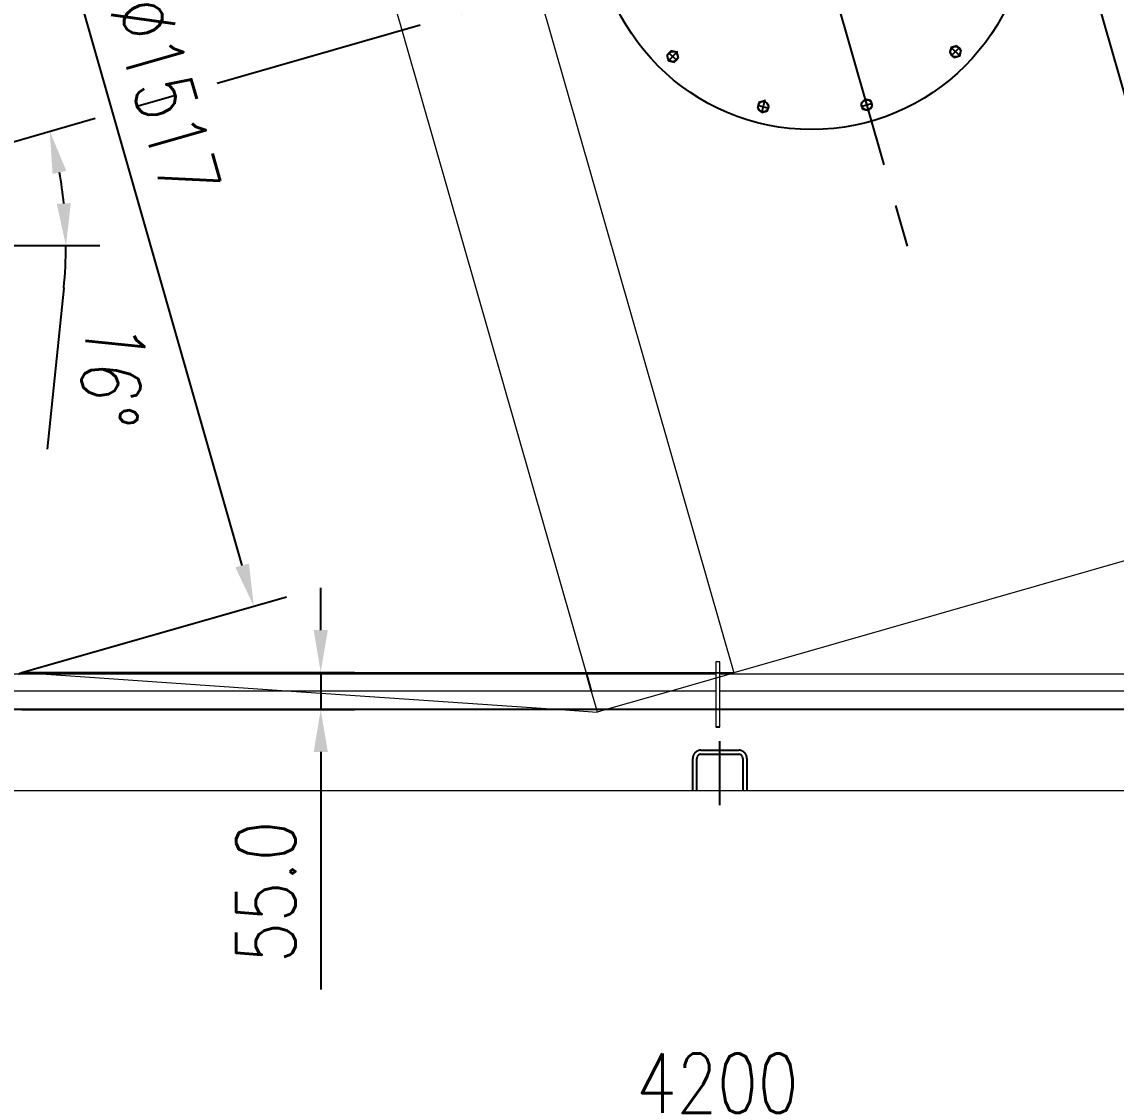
# Model space of a CAD drawing. Header units: inches. Extents: x -625 to 9875, y -125 to 7300.
# Drawn here: x 2059 to 3676, y 2554 to 4144 of the extents above; entities that cross this region are included whole.
import ezdxf

# ---------------------------------------------------------------- set-up
doc = ezdxf.new("R2010")
doc.units = ezdxf.units.IN
doc.header["$LTSCALE"] = 250
doc.linetypes.add('CENTER', pattern=[2, 1.25, -0.25, 0.25, -0.25])
doc.linetypes.add('DASHED', pattern=[0.75, 0.5, -0.25])
for name, color, linetype in [('1轮廓实线层', 7, 'Continuous'), ('2细线层', 4, 'Continuous'), ('3中心线层', 1, 'CENTER'), ('4虚线层', 6, 'DASHED'), ('7标注层', 4, 'Continuous')]:
    doc.layers.add(name, color=color, linetype=linetype)
doc.layers.add('CAXA3', color=7, linetype='Continuous', lineweight=25)
doc.styles.add('TH_GBDIM', font='romans.shx', dxfattribs={"width": 0.8, "bigfont": 'gbcbig.shx'})
doc.dimstyles.new('TH_GBDIM', dxfattribs={"dimscale": 25, "dimtxt": 3.5, "dimasz": 2.5, "dimexe": 2, "dimexo": 0, "dimgap": 1.5, "dimtad": 1, "dimdec": 1, "dimzin": 0, "dimdsep": 46, "dimtxsty": 'TH_GBDIM', "dimcen": 2.5, "dimclrd": 130, "dimclre": 130, "dimclrt": 3, "dimadec": 0, "dimazin": 0, "dimtfac": 0.714286, "dimtdec": 1, "dimtmove": 0, "dimatfit": 3, "dimfxl": 0, "dimtzin": 0, "dimlwd": -1, "dimlwe": -1, "dimarcsym": 0})

# ---------------------------------------------------------------- blocks, each defined once
blk = doc.blocks.new('*D79')
at = {"color": 130}
for p, q in [((3541.3, 5490.3), (3243.5, 5404.9)), ((3308.8, 5358.6), (3853.2, 3460.1)), ((4120.2, 3471.6), (3822.4, 3386.2))]:
    blk.add_line(p, q, dxfattribs=at)
for points in [[(3318.8, 5361.5), (3298.8, 5355.7), (3291.6, 5418.7)], [(3863.2, 3463), (3843.2, 3457.2), (3870.4, 3400)]]:
    blk.add_solid(points, dxfattribs=at)
at = {"layer": 'Defpoints', "color": 0}
for p in [(3541.3, 5490.3), (4120.2, 3471.6), (3870.4, 3400)]:
    blk.add_point(p, dxfattribs=at)
at = {"color": 3, "insert": (3659.4, 4430.9), "char_height": 87.5, "attachment_point": 5, "rotation": 286, "style": 'TH_GBDIM'}
blk.add_mtext('%%c2100{}{}', dxfattribs=at)
blk = doc.blocks.new('*D81')
at = {"layer": '1轮廓实线层', "color": 130}
for p, q in [((986.2, 3008), (986.2, 2444.7)), ((5186.2, 3008), (5186.2, 2444.7)), ((1048.7, 2494.7), (5123.7, 2494.7))]:
    blk.add_line(p, q, dxfattribs=at)
for points in [[(1048.7, 2505.2), (1048.7, 2484.3), (986.2, 2494.7)], [(5123.7, 2505.2), (5123.7, 2484.3), (5186.2, 2494.7)]]:
    blk.add_solid(points, dxfattribs=at)
at = {"layer": 'Defpoints', "color": 0}
for p in [(986.2, 3008), (5186.2, 3008), (5186.2, 2494.7)]:
    blk.add_point(p, dxfattribs=at)
at = {"layer": '1轮廓实线层', "color": 3, "insert": (3086.2, 2576), "char_height": 87.5, "attachment_point": 5, "style": 'TH_GBDIM'}
blk.add_mtext('4200{}{}', dxfattribs=at)
blk = doc.blocks.new('*D84')
at = {"layer": '1轮廓实线层', "color": 130}
for p, q in [((1641.6, 4641.8), (2032.4, 4753.5)), ((2384.1, 3341.1), (2001.5, 4679.7)), ((2058.6, 3183.1), (2449.4, 3294.8))]:
    blk.add_line(p, q, dxfattribs=at)
for points in [[(2011.5, 4682.5), (1991.5, 4676.8), (1984.3, 4739.8)], [(2394.1, 3344), (2374.1, 3338.3), (2401.3, 3281)]]:
    blk.add_solid(points, dxfattribs=at)
at = {"layer": 'Defpoints', "color": 0}
for p in [(1984.3, 4739.8), (1641.6, 4641.8), (2058.6, 3183.1)]:
    blk.add_point(p, dxfattribs=at)
at = {"layer": '1轮廓实线层', "color": 3, "insert": (2270.9, 4032.7), "char_height": 87.5, "attachment_point": 5, "rotation": 285.9522, "style": 'TH_GBDIM'}
blk.add_mtext('%%c1517{}{}', dxfattribs=at)
blk = doc.blocks.new('*D86')
at = {"layer": '1轮廓实线层', "color": 130}
for p, q in [((5234.9, 5026.1), (4854.7, 6351.9)), ((1238.1, 5262.8), (4808.4, 6286.6)), ((1544.4, 3967.8), (1164.2, 5293.7))]:
    blk.add_line(p, q, dxfattribs=at)
for points in [[(4805.5, 6296.6), (4811.3, 6276.6), (4868.5, 6303.8)], [(1235.2, 5272.8), (1240.9, 5252.8), (1178, 5245.6)]]:
    blk.add_solid(points, dxfattribs=at)
at = {"layer": 'Defpoints', "color": 0}
for p in [(4868.5, 6303.8), (5234.9, 5026.1), (1544.4, 3967.8)]:
    blk.add_point(p, dxfattribs=at)
at = {"layer": '1轮廓实线层', "color": 3, "insert": (3000.8, 5852.8), "char_height": 87.5, "attachment_point": 5, "rotation": 16, "style": 'TH_GBDIM'}
blk.add_mtext('3839{}{}', dxfattribs=at)
blk = doc.blocks.new('*D99')
at = {"layer": '1轮廓实线层', "color": 130}
for p, q in [((1596.9, 3813.6), (2173.7, 3813.6)), ((2120.5, 3751.2), (2096.1, 3513.1))]:
    blk.add_line(p, q, dxfattribs=at)
for start, end in [(5.8523, 10.1846), (354.1477, 360)]:
    blk.add_arc((1511.5, 3813.6), 612.2, start, end, dxfattribs=at)
for points in [[(2103.9, 3919.5), (2124.2, 3924.2), (2099.8, 3982.7)], [(2130.9, 3876.5), (2110.1, 3875.5), (2123.7, 3813.6)]]:
    blk.add_solid(points, dxfattribs=at)
at = {"layer": 'Defpoints', "color": 0}
for p in [(4877.4, 4781.1), (2113, 3927.1), (1503.3, 3813.6), (1596.9, 3813.6), (905.4, 3639.4)]:
    blk.add_point(p, dxfattribs=at)
at = {"layer": '1轮廓实线层', "color": 3, "insert": (2191.5, 3623.6), "char_height": 87.5, "attachment_point": 5, "rotation": 264.1477, "style": 'TH_GBDIM'}
blk.add_mtext('16°', dxfattribs=at)
blk = doc.blocks.new('*D105')
at = {"layer": '7标注层', "color": 130}
for p, q in [((2500.2, 3245.6), (2500.2, 3308.1)), ((2058.6, 3183.1), (2550.2, 3183.1)), ((2500.2, 3183.1), (2500.2, 3128)), ((2058.6, 3128), (2550.2, 3128)), ((2500.2, 3065.5), (2500.2, 2714.7))]:
    blk.add_line(p, q, dxfattribs=at)
for points in [[(2489.8, 3245.6), (2510.7, 3245.6), (2500.2, 3183.1)], [(2489.8, 3065.5), (2510.7, 3065.5), (2500.2, 3128)]]:
    blk.add_solid(points, dxfattribs=at)
at = {"layer": 'Defpoints', "color": 0}
for p in [(2058.6, 3183.1), (2058.6, 3128), (2500.2, 3128)]:
    blk.add_point(p, dxfattribs=at)
at = {"layer": '7标注层', "color": 3, "insert": (2419, 2858.9), "char_height": 87.5, "attachment_point": 5, "rotation": 90, "style": 'TH_GBDIM'}
blk.add_mtext('55.0', dxfattribs=at)

msp = doc.modelspace()

# ---------------------------------------------------------------- linework, layer by layer
at = {"layer": '1轮廓实线层', "linetype": 'Continuous', "lineweight": 18}
for p, q in [((2532.06, 5200.89), (3110.9, 3182.24)), ((2331.79, 5137.22), (2892.85, 3180.55)), ((4120.16, 3471.64), (3110.9, 3182.24)), ((2058.57, 3183.06), (2095, 3180.55)), ((2457, 3155.55), (2855.2, 3128.05)), ((2900.02, 3155.55), (2907.91, 3128.05)), ((3017.83, 3155.55), (2921.92, 3128.05)), ((5186.19, 3008.05), (986.19, 3008.05))]:
    msp.add_line(p, q, dxfattribs=at)
at = {"layer": '1轮廓实线层'}
for p, q in [((3440.34, 4108.87), (3431.88, 4106.44)), ((3446.67, 4102.76), (3440.34, 4108.87)), ((3017.92, 4101.49), (3011.81, 4095.17)), ((3011.81, 4095.17), (3014.24, 4086.7)), ((3026.46, 4099.36), (3017.92, 4101.49)), ((3028.89, 4090.9), (3026.46, 4099.36)), ((3431.88, 4106.44), (3429.75, 4097.9)), ((3429.75, 4097.9), (3436.08, 4091.79)), ((3436.08, 4091.79), (3444.54, 4094.21)), ((3444.54, 4094.21), (3446.67, 4102.76)), ((3014.24, 4086.7), (3022.78, 4084.58)), ((3022.78, 4084.58), (3028.89, 4090.9)), ((3156.27, 4027.41), (3147.81, 4024.98)), ((3162.6, 4021.29), (3156.27, 4027.41)), ((3304.66, 4030), (3298.55, 4023.67)), ((3313.21, 4027.87), (3304.66, 4030)), ((3315.63, 4019.42), (3313.21, 4027.87)), ((3147.81, 4024.98), (3145.68, 4016.45)), ((3145.68, 4016.45), (3152.01, 4010.33)), ((3152.01, 4010.33), (3160.47, 4012.76)), ((3160.47, 4012.76), (3162.6, 4021.29)), ((3298.55, 4023.67), (3300.98, 4015.21)), ((3300.98, 4015.21), (3309.52, 4013.08)), ((3309.52, 4013.08), (3315.63, 4019.42)), ((2058.57, 3183.06), (3110.9, 3182.24)), ((5186.19, 3128.05), (986.19, 3128.05)), ((3084.04, 3102.71), (3090.04, 3102.71))]:
    msp.add_line(p, q, dxfattribs=at)
at = {"layer": '1轮廓实线层', "color": 7, "linetype": 'Continuous', "lineweight": 18}
for p, q in [((3084.04, 3180.55), (1757.97, 3180.55)), ((4245.02, 3180.55), (3090.04, 3180.55)), ((3084.04, 3155.55), (1757.97, 3155.55)), ((4245.02, 3155.55), (3090.04, 3155.55))]:
    msp.add_line(p, q, dxfattribs=at)
at = {"layer": '1轮廓实线层'}
for centre in [(3438.21, 4100.33), (3020.35, 4093.03), (3307.09, 4021.54), (3154.14, 4018.87)]:
    msp.add_circle(centre, 7.62, dxfattribs=at)
at = {"layer": '1轮廓实线层', "linetype": 'Continuous', "lineweight": 25}
msp.add_arc((2021.38, 3251.62), 78, 294.32417, 298.48074, dxfattribs=at)
at = {"layer": '2细线层', "color": 7, "linetype": 'Continuous', "lineweight": 18}
for p, q in [((3090.04, 3198.53), (3084.04, 3198.53)), ((3084.04, 3198.53), (3084.04, 3102.71)), ((3090.04, 3102.71), (3090.04, 3198.53))]:
    msp.add_line(p, q, dxfattribs=at)
at = {"layer": '3中心线层'}
for p, q in [((905.36, 3639.36), (4877.39, 4781.08)), ((3108.5, 4714.13), (3371.41, 3797.23)), ((3430.74, 4107.54), (3445.45, 4093.33)), ((3027.56, 4100.5), (3013.36, 4085.79)), ((3014.02, 4099.14), (3026.62, 4086.98)), ((3432.1, 4094), (3444.26, 4106.59)), ((3156.65, 4028.95), (3151.71, 4009.1)), ((3304.23, 4031.52), (3309.87, 4011.86)), ((3145.61, 4021), (3162.59, 4016.77)), ((3298.64, 4019.12), (3315.46, 4023.94)), ((3090.04, 2986.83), (3090.04, 3081.38))]:
    msp.add_line(p, q, dxfattribs=at)
at = {"layer": '4虚线层', "linetype": 'Continuous', "lineweight": 18}
for p, q in [((2095, 3180.55), (2457, 3155.55)), ((3105.01, 3180.55), (3017.83, 3155.55)), ((2855.2, 3128.05), (2908.97, 3124.33)), ((2907.91, 3128.05), (2908.97, 3124.33)), ((2921.92, 3128.05), (2908.97, 3124.33))]:
    msp.add_line(p, q, dxfattribs=at)
at = {"layer": '4虚线层'}
for p, q in [((2892.85, 3180.55), (2900.02, 3155.55)), ((3062.04, 3068.05), (3118.04, 3068.05)), ((3062.04, 3062.05), (3118.04, 3062.05)), ((3050.04, 3008.05), (3050.04, 3056.05)), ((3056.04, 3008.05), (3056.04, 3056.05)), ((3124.04, 3056.05), (3124.04, 3008.05)), ((3130.04, 3056.05), (3130.04, 3008.05))]:
    msp.add_line(p, q, dxfattribs=at)
for centre, radius, start, end in [((3062.04, 3056.05), 12, 90, 180), ((3062.04, 3056.05), 6, 90, 180), ((3118.04, 3056.05), 12, 0, 90), ((3118.04, 3056.05), 6, 0, 90)]:
    msp.add_arc(centre, radius, start, end, dxfattribs=at)
at = {"layer": 'CAXA3', "linetype": 'Continuous', "lineweight": 25}
msp.add_circle((3225.63, 4305.61), 320.44, dxfattribs=at)

# ---------------------------------------------------------------- dimensions: what is measured, and where the dimension line sits
dim = msp.add_linear_dim(base=(3870.43, 3400.03), p1=(3541.32, 5490.29), p2=(4120.16, 3471.64), angle=286, text='%%c<>{}{}', dimstyle='TH_GBDIM', override={"dimgap": 1.5, "dimtad": 1, "dimjust": 0, "dimdec": 0, "dimlfac": 1, "dimse1": 0, "dimse2": 0, "dimsd1": 0, "dimsd2": 0})
dim.commit()
dim.dimension.update_dxf_attribs({"geometry": '*D79', "text_midpoint": (3581.25, 4408.52), "dimtype": 161})
at = {"layer": '1轮廓实线层'}
for p1, p2, distance, text, picture, middle in [((1544.39, 3967.84), (5234.88, 5026.07), 1329.26, '<>{}{}', '*D86', (3000.85, 5852.82)), ((2058.57, 3183.06), (1641.61, 4641.78), -356.46, '%%c<>{}{}', '*D84', (2270.95, 4032.72))]:
    dim = msp.add_aligned_dim(p1=p1, p2=p2, distance=distance, text=text, dimstyle='TH_GBDIM', override={"dimgap": 1.5, "dimtad": 1, "dimjust": 0, "dimdec": 0, "dimlfac": 1, "dimse1": 0, "dimse2": 0, "dimsd1": 0, "dimsd2": 0}, dxfattribs=at)
    dim.commit()
    dim.dimension.update_dxf_attribs({"geometry": picture, "text_midpoint": middle})
dim = msp.add_angular_dim_2l(base=(2113.03, 3927.15), line1=((905.36, 3639.36), (4877.39, 4781.08)), line2=((1503.32, 3813.58), (1596.95, 3813.58)), dimstyle='TH_GBDIM', dxfattribs=at)
dim.commit()
dim.dimension.update_dxf_attribs({"geometry": '*D99', "text_midpoint": (2191.49, 3623.61)})
dim = msp.add_linear_dim(base=(5186.19, 2494.74), p1=(986.19, 3008.05), p2=(5186.19, 3008.05), text='<>{}{}', dimstyle='TH_GBDIM', override={"dimgap": 1.5, "dimtad": 1, "dimjust": 0, "dimdec": 0, "dimlfac": 1, "dimse1": 0, "dimse2": 0, "dimsd1": 0, "dimsd2": 0}, dxfattribs=at)
dim.commit()
dim.dimension.update_dxf_attribs({"geometry": '*D81', "text_midpoint": (3086.19, 2575.99)})
at = {"layer": '7标注层'}
dim = msp.add_linear_dim(base=(2500.24, 3128.05), p1=(2058.57, 3183.06), p2=(2058.57, 3128.05), angle=90, dimstyle='TH_GBDIM', override={"dimgap": 1.5, "dimtad": 1, "dimdec": 1, "dimlfac": 1, "dimse1": 0, "dimse2": 0, "dimsd1": 0, "dimsd2": 0}, dxfattribs=at)
dim.commit()
dim.dimension.update_dxf_attribs({"geometry": '*D105', "text_midpoint": (2500.24, 2858.88), "dimtype": 160})

doc.saveas('drawing.dxf')
